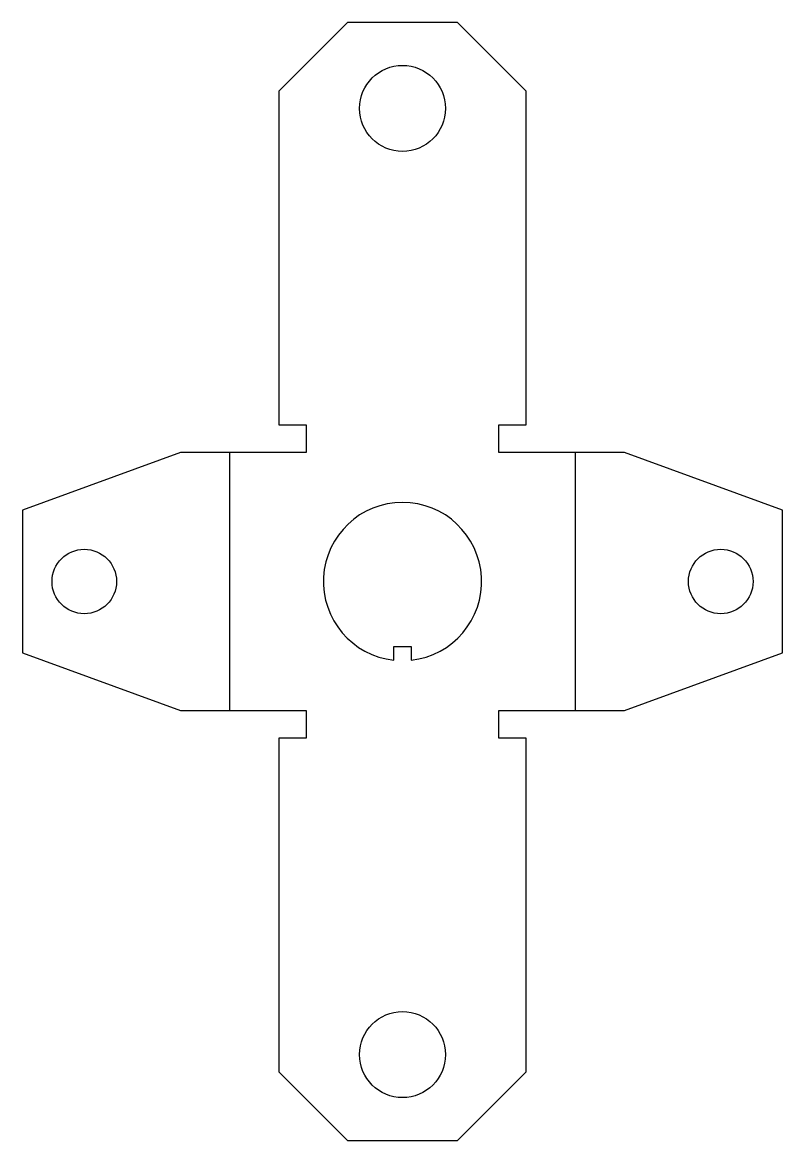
# Model space of a CAD drawing. Header units: millimetres. Extents: x 0 to 28.1, y 0 to 41.3.
import ezdxf

# ---------------------------------------------------------------- set-up
doc = ezdxf.new("R2010")
doc.units = ezdxf.units.MM
doc.layers.add('Unfold_Sketch', color=7, linetype='CONTINUOUS')

msp = doc.modelspace()

# ---------------------------------------------------------------- linework, layer by layer
at = {"layer": 'Unfold_Sketch'}
for p, q in [((12.005, 41.275), (9.465, 38.735)), ((16.069, 41.275), (12.005, 41.275)), ((18.609, 38.735), (16.069, 41.275)), ((9.465, 38.735), (9.465, 26.416)), ((18.609, 26.416), (18.609, 38.735)), ((9.465, 26.416), (10.481, 26.416)), ((10.481, 26.416), (10.481, 25.4)), ((17.593, 25.4), (17.593, 26.416)), ((17.593, 26.416), (18.609, 26.416)), ((5.842, 25.4), (0, 23.274)), ((9.465, 25.4), (5.842, 25.4)), ((10.481, 25.4), (9.465, 25.4)), ((18.609, 25.4), (17.593, 25.4)), ((22.232, 25.4), (18.609, 25.4)), ((28.074, 23.274), (22.232, 25.4)), ((0, 23.274), (0, 18.001)), ((28.074, 18.001), (28.074, 23.274)), ((13.719, 17.734), (13.719, 18.242)), ((13.719, 18.242), (14.354, 18.242)), ((14.354, 18.242), (14.354, 17.734)), ((0, 18.001), (5.842, 15.875)), ((22.232, 15.875), (28.074, 18.001)), ((5.842, 15.875), (9.465, 15.875)), ((9.465, 15.875), (10.481, 15.875)), ((10.481, 15.875), (10.481, 14.859)), ((17.593, 14.859), (17.593, 15.875)), ((17.593, 15.875), (18.609, 15.875)), ((18.609, 15.875), (22.232, 15.875)), ((10.481, 14.859), (9.465, 14.859)), ((9.465, 14.859), (9.465, 2.54)), ((18.609, 14.859), (17.593, 14.859)), ((18.609, 2.54), (18.609, 14.859)), ((9.465, 2.54), (12.005, 0)), ((16.069, 0), (18.609, 2.54)), ((12.005, 0), (16.069, 0))]:
    msp.add_line(p, q, dxfattribs=at)
at = {"layer": 'Unfold_Sketch', "color": 5, "linetype": 'CONTINUOUS', "lineweight": -3}
for p, q in [((7.653, 25.4), (7.653, 15.875)), ((20.42, 15.875), (20.42, 25.4))]:
    msp.add_line(p, q, dxfattribs=at)
at = {"layer": 'Unfold_Sketch'}
for centre, radius in [((14.037, 38.1), 1.587), ((2.286, 20.637), 1.191), ((25.788, 20.637), 1.191), ((14.037, 3.175), 1.587)]:
    msp.add_circle(centre, radius, dxfattribs=at)
msp.add_arc((14.037, 20.637), 2.921, -83.7599, -96.2401, dxfattribs=at)

doc.saveas('drawing.dxf')
